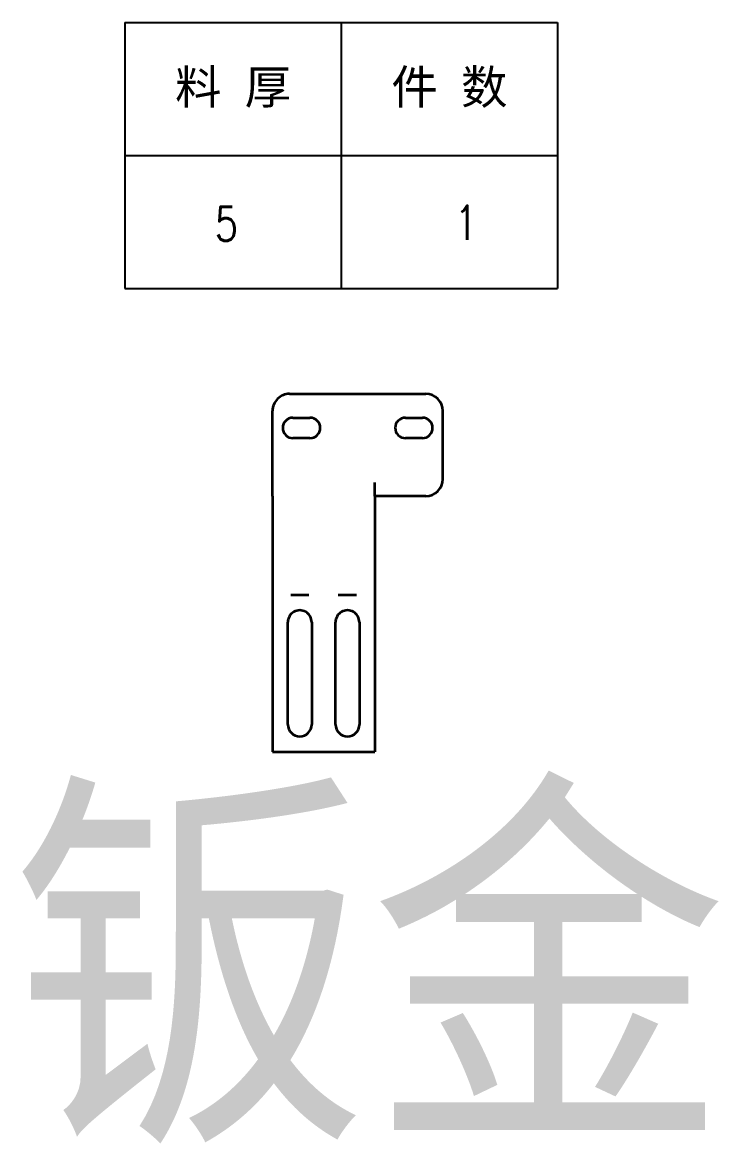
# Model space of a CAD drawing. Header units: millimetres. Extents: x -13336 to 61423, y -27528 to -3175.
# Drawn here: x -5893 to -5688.7, y -6425.8 to -6096.9 of the extents above; entities that cross this region are included whole.
import ezdxf
from ezdxf.enums import TextEntityAlignment as Align

# ---------------------------------------------------------------- set-up
doc = ezdxf.new("R2010")
doc.units = ezdxf.units.MM
doc.layers.add('DIM', color=2, linetype='Continuous')
doc.styles.add('CHINA', font='', dxfattribs={"width": 0.9})
doc.styles.add('DIM', font='txt.shx', dxfattribs={"width": 0.8, "bigfont": 'bigfont.shx'})
doc.styles.get("Standard").update_dxf_attribs({"font": 'txt', "bigfont": 'gbcbig.shx'})
doc.styles.get('CHINA').set_extended_font_data('SimSun')

# ---------------------------------------------------------------- blocks, each defined once
blk = doc.blocks.new('*T283')
at = {"color": 0, "linetype": 'ByBlock', "lineweight": -2, "transparency": 16777216}
for p, q in [((0, 0), (127, 0)), ((0, 0), (0, -78)), ((63.5, 0), (63.5, -78)), ((127, 0), (127, -78)), ((0, -39), (127, -39)), ((0, -78), (127, -78))]:
    blk.add_line(p, q, dxfattribs=at)
at = {"color": 0, "transparency": 16777216, "char_height": 10, "width": 60.5, "attachment_point": 5}
for s, insert in [('{\\fSimSun|b0|i0|c134|p2;料 厚}', (31.75, -19.5)), ('{\\fSimSun|b0|i0|c134|p2;件 数}', (95.25, -19.5))]:
    blk.add_mtext(s, dxfattribs=dict(at, insert=insert))
blk = doc.blocks.new('拆图参数')
blk.add_blockref('*T283', (-63.5, 78))
at = {"style": 'DIM', "width": 0.8}
blk.add_attdef('6', text='', height=10, dxfattribs=at).set_placement((-37.13, 18.91), align=Align.MIDDLE_LEFT)
blk.add_attdef('1', text='', height=10, dxfattribs=at).set_placement((36.65, 19.27), align=Align.MIDDLE_CENTER)

msp = doc.modelspace()

# ---------------------------------------------------------------- linework, layer by layer
at = {"color": 171, "lineweight": 35}
for p, q in [((-5814.577, -6205.884), (-5774.577, -6205.884)), ((-5819.577, -6235.884), (-5819.577, -6210.884)), ((-5769.577, -6230.884), (-5769.577, -6210.884)), ((-5789.577, -6235.884), (-5789.577, -6231.884)), ((-5819.577, -6235.884), (-5819.577, -6310.884)), ((-5789.577, -6235.884), (-5789.577, -6310.884)), ((-5774.577, -6235.884), (-5789.577, -6235.884)), ((-5814.227, -6264.884), (-5808.877, -6264.884)), ((-5800.277, -6264.884), (-5794.927, -6264.884)), ((-5815.077, -6302.884), (-5815.077, -6272.884)), ((-5808.077, -6272.884), (-5808.077, -6302.884)), ((-5801.077, -6302.884), (-5801.077, -6272.884)), ((-5794.077, -6272.884), (-5794.077, -6302.884)), ((-5819.577, -6310.884), (-5789.577, -6310.884))]:
    msp.add_line(p, q, dxfattribs=at)
at = {"color": 171, "lineweight": 35, "ltscale": 0.125}
for p, q in [((-5813.577, -6212.884), (-5808.577, -6212.884)), ((-5780.577, -6212.884), (-5775.577, -6212.884)), ((-5808.577, -6218.884), (-5813.577, -6218.884)), ((-5775.577, -6218.884), (-5780.577, -6218.884))]:
    msp.add_line(p, q, dxfattribs=at)
at = {"color": 171, "lineweight": 35}
for centre, radius, start, end in [((-5814.577, -6210.884), 5, 90, 180.00001), ((-5774.577, -6210.884), 5, 0, 90), ((-5813.577, -6215.884), 3, 90, 270), ((-5808.577, -6215.884), 3, 270, 90), ((-5780.577, -6215.884), 3, 90, 270), ((-5775.577, -6215.884), 3, 270, 90), ((-5774.577, -6230.884), 5, 270, 0), ((-5811.577, -6272.884), 3.5, 0, 180.00001), ((-5797.577, -6272.884), 3.5, 0, 180.00001), ((-5811.577, -6302.884), 3.5, 180.00001, 0), ((-5797.577, -6302.884), 3.5, 180.00001, 0)]:
    msp.add_arc(centre, radius, start, end, dxfattribs=at)

# ---------------------------------------------------------------- block references
msp.add_blockref('拆图参数', (-5799.398, -6174.936)).add_auto_attribs({'1': '1', '6': '5'})

# ---------------------------------------------------------------- texts
at = {"layer": 'DIM', "insert": (-5896.561, -6329.968), "char_height": 85.8805, "width": 3103.01985, "attachment_point": 1, "style": 'CHINA'}
msp.add_mtext('钣金^I^I', dxfattribs=at)

doc.saveas('drawing.dxf')
